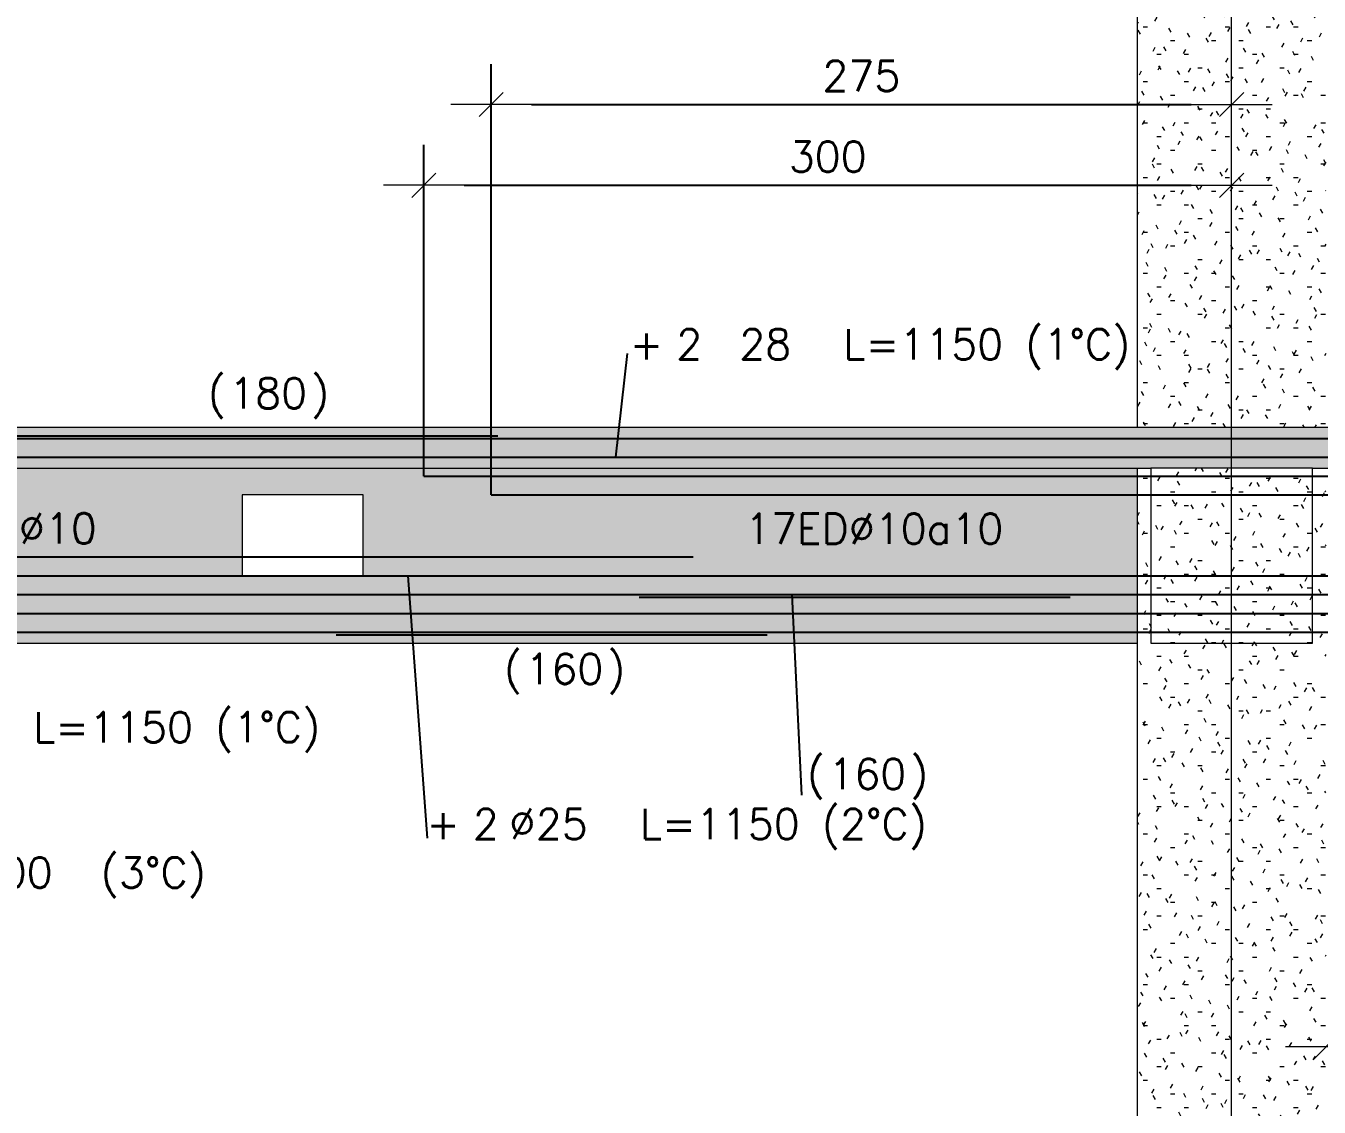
# Model space of a CAD drawing. Extents: x -3544 to 11711, y -11366 to 8565.
# Drawn here: x 2939.1 to 3419.4, y 2766.9 to 3168.4 of the extents above; entities that cross this region are included whole.
import ezdxf
from ezdxf.enums import TextEntityAlignment as Align

# ---------------------------------------------------------------- set-up
doc = ezdxf.new("R2010")
doc.units = 0
doc.header["$LTSCALE"] = 30
doc.header["$MEASUREMENT"] = 0
doc.linetypes.add('EJE2$0$RLE-PROYECCION', pattern=[0.71438, 0.47625, -0.23813])
doc.layers.get('0').update_dxf_attribs({"linetype": 'CONTINUOUS'})
doc.layers.add('EJE2$0$RLA-ACHURADO', color=30, linetype='EJE2$0$RLE-PROYECCION', lineweight=15, transparency=0.7)
for name, color, linetype, lineweight in [('EJE2$0$RLA-CONTORNO', 30, 'CONTINUOUS', 15), ('EJE2$0$RLA-COTAS', 7, 'CONTINUOUS', 9), ('EJE2$0$RLA-EJES', 1, 'CONTINUOUS', 9)]:
    doc.layers.add(name, color=color, linetype=linetype, lineweight=lineweight)
doc.layers.add('EJE2$0$RLA-FE', color=7, linetype='CONTINUOUS')
doc.layers.add('EJE2$0$RLA-TEXTOS-FE', color=9, linetype='CONTINUOUS')
doc.styles.add('EJE2$0$RomanS', font='romans.shx', dxfattribs={"height": 11.25})
doc.dimstyles.new('EJE2$0$ING-50', dxfattribs={"dimscale": 50, "dimtxt": 0.27, "dimasz": 0.3, "dimexe": 0, "dimexo": 0, "dimgap": 0.1, "dimtad": 1, "dimdec": 1, "dimzin": 12, "dimdsep": 46, "dimtxsty": 'EJE2$0$RomanS', "dimblk": 'EJE2$0$TICK1', "dimblk1": 'EJE2$0$TICK1', "dimblk2": 'EJE2$0$TICK1', "dimcen": 0.09, "dimclrd": 2, "dimclre": 1, "dimclrt": 3, "dimadec": 0, "dimazin": 0, "dimtfac": 1, "dimtdec": 0, "dimtix": 1, "dimtmove": 2, "dimatfit": 3, "dimldrblk": 'EJE2$0$TICK1', "dimfxl": 0, "dimfxlon": 1, "dimtolj": 1, "dimtzin": 0, "dimarcsym": 0})
pattern_1 = [(0, (-1898.762, -1266.802), (20.32, 5.08), [1.676, -13.564, 1.676, -13.564, -81.28]), (0, (-1898.762, -1266.802), (20.32, 5.08), [-30.48, 1.676, -28.804, 1.676, -13.564, -35.56]), (0, (-1898.762, -1266.802), (20.32, 5.08), [-76.2, 1.676, -8.484, 1.676, -23.724]), (120, (-1891.142, -1264.262), (-14.559409, 15.057636), [1.676, -13.564, 1.676, -13.564, -81.28]), (120, (-1891.142, -1264.262), (-14.559409, 15.057636), [-30.48, 1.676, -28.804, 1.676, -13.564, -35.56]), (120, (-1891.142, -1264.262), (-14.559409, 15.057636), [-76.2, 1.676, -8.484, 1.676, -23.724]), (240, (-1888.602, -1254.102), (-5.760591, -20.137636), [1.676, -13.564, 1.676, -13.564, -81.28]), (240, (-1888.602, -1254.102), (-5.760591, -20.137636), [-30.48, 1.676, -28.804, 1.676, -13.564, -35.56]), (240, (-1888.602, -1254.102), (-5.760591, -20.137636), [-76.2, 1.676, -8.484, 1.676, -23.724])]

# ---------------------------------------------------------------- blocks, each defined once
blk = doc.blocks.new('*U246')
at = {"layer": 'EJE2$0$RLA-FE'}
for p, q in [((0, 0), (1118.21, 0)), ((1118.21, 0), (1168.21, 0)), ((1168.21, 0), (1200, 0)), ((1200, 0), (1200, 0))]:
    blk.add_line(p, q, dxfattribs=at)
at = {"layer": 'EJE2$0$RLA-FE', "color": 3, "style": 'EJE2$0$RomanS', "flags": 8}
for tag, p in [('F=', (598.99, 9.32)), ('NUM', (613.39, 9.32))]:
    blk.add_attdef(tag, text='', height=11.25, dxfattribs=at).set_placement(p, align=Align.RIGHT)
at = {"layer": 'EJE2$0$RLA-FE', "color": 3, "style": 'EJE2$0$RomanS'}
for tag, p, flags in [('PHI', (617.29, 9.54), 14), ('DIAM', (627.15, 9.32), 12), ('MINUS', (649.16, 9.32), 13), ('MARK', (662.56, 9.32), 13), ('TEXTO_FE1', (665.86, 9.32), 8), ('TEXTO_FE2', (733.38, 9.34), 8), ('TIPO', (598.8, -75.78), 13), ('NVECES', (584.93, -94.72), 13), ('NUMFE', (588.86, -114.48), 13), ('CAPA', (597.06, -133.6), 13), ('DESPLAZA', (278.34, -151.59), 13), ('ESPACIO', (284.39, -169.95), 13), ('CANT', (298.23, -188.75), 13)]:
    blk.add_attdef(tag, p, '', height=11.25, dxfattribs=dict(at, flags=flags))
blk = doc.blocks.new('*U242')
at = {"layer": 'EJE2$0$RLA-FE'}
blk.add_line((0, 0), (1068.21, 0), dxfattribs=at)
at = {"layer": 'EJE2$0$RLA-FE', "color": 3, "style": 'EJE2$0$RomanS', "flags": 8}
for tag, p in [('F=', (546.1, 9.32)), ('NUM', (560.51, 9.32))]:
    blk.add_attdef(tag, text='', height=11.25, dxfattribs=at).set_placement(p, align=Align.RIGHT)
at = {"layer": 'EJE2$0$RLA-FE', "color": 3, "style": 'EJE2$0$RomanS'}
for tag, p, flags in [('PHI', (564.41, 9.54), 14), ('DIAM', (574.26, 9.32), 12), ('MINUS', (596.28, 9.32), 13), ('MARK', (609.68, 9.32), 13), ('TEXTO_FE1', (612.98, 9.32), 8), ('TEXTO_FE2', (680.5, 9.34), 8), ('TIPO', (573.8, -75.78), 13), ('NVECES', (559.93, -94.72), 13), ('NUMFE', (563.86, -114.48), 13), ('CAPA', (572.06, -133.6), 13), ('DESPLAZA', (278.34, -151.59), 13), ('ESPACIO', (284.39, -169.95), 13), ('CANT', (298.23, -188.75), 13)]:
    blk.add_attdef(tag, p, '', height=11.25, dxfattribs=dict(at, flags=flags))
blk = doc.blocks.new('*U37')
at = {"layer": 'EJE2$0$RLA-FE', "color": 6}
blk.add_line((0, 1), (180, 1), dxfattribs=at)
at = {"layer": 'EJE2$0$RLA-FE', "color": 3, "style": 'EJE2$0$RomanS', "flags": 8}
for tag, p in [('(', (75.66, 11.14)), (')', (113.99, 11.14)), ('EMP', (94.68, 11.14))]:
    blk.add_attdef(tag, text='', height=11.25, dxfattribs=at).set_placement(p, align=Align.CENTER)
blk = doc.blocks.new('*U241')
at = {"layer": 'EJE2$0$RLA-FE'}
blk.add_line((0, 0), (1068.21, 0), dxfattribs=at)
at = {"layer": 'EJE2$0$RLA-FE', "color": 3, "style": 'EJE2$0$RomanS', "flags": 8}
for tag, p in [('F=', (421.48, 36.32)), ('NUM', (435.89, 36.32))]:
    blk.add_attdef(tag, text='', height=11.25, dxfattribs=at).set_placement(p, align=Align.RIGHT)
at = {"layer": 'EJE2$0$RLA-FE', "color": 3, "style": 'EJE2$0$RomanS'}
for tag, p, flags in [('PHI', (439.78, 36.54), 14), ('DIAM', (449.64, 36.32), 12), ('MINUS', (471.66, 36.32), 13), ('MARK', (485.05, 36.32), 13), ('TEXTO_FE1', (488.35, 36.32), 8), ('TEXTO_FE2', (555.87, 36.34), 8), ('TIPO', (573.8, -75.78), 13), ('NVECES', (559.93, -94.72), 13), ('NUMFE', (563.86, -114.48), 13), ('CAPA', (572.06, -133.6), 13), ('DESPLAZA', (278.34, -151.59), 13), ('ESPACIO', (284.39, -169.95), 13), ('CANT', (298.23, -188.75), 13)]:
    blk.add_attdef(tag, p, '', height=11.25, dxfattribs=dict(at, flags=flags))
blk = doc.blocks.new('*U243')
at = {"layer": 'EJE2$0$RLA-FE'}
for q in [(0, 0), (518.21, 0)]:
    blk.add_line((0, 0), q, dxfattribs=at)
at = {"layer": 'EJE2$0$RLA-FE', "color": 3, "style": 'EJE2$0$RomanS', "flags": 8}
for tag, p in [('F=', (386.59, 66.32)), ('NUM', (401, 66.32))]:
    blk.add_attdef(tag, text='', height=11.25, dxfattribs=at).set_placement(p, align=Align.RIGHT)
at = {"layer": 'EJE2$0$RLA-FE', "color": 3, "style": 'EJE2$0$RomanS'}
for tag, p, flags in [('PHI', (404.9, 66.54), 14), ('DIAM', (414.75, 66.32), 12), ('MINUS', (436.77, 66.32), 13), ('MARK', (450.16, 66.32), 13), ('TEXTO_FE1', (453.46, 66.32), 8), ('TEXTO_FE2', (520.98, 66.34), 8), ('TIPO', (298.8, -75.78), 13), ('NVECES', (284.93, -94.72), 13), ('NUMFE', (288.86, -114.48), 13), ('CAPA', (297.06, -133.6), 13), ('DESPLAZA', (278.34, -151.59), 13), ('ESPACIO', (284.39, -169.95), 13), ('CANT', (298.23, -188.75), 13)]:
    blk.add_attdef(tag, p, '', height=11.25, dxfattribs=dict(at, flags=flags))
blk = doc.blocks.new('EJE2$0$TICK1')
for points in [[(-1, 0), (1, 0)], [(-0.3, -0.3), (0.3, 0.3)]]:
    blk.add_lwpolyline(points)
blk = doc.blocks.new('*D127')
at = {"layer": 'EJE2$0$RLA-COTAS', "color": 2, "lineweight": -2, "transparency": 16777216}
blk.add_line((320.48, 877), (590.48, 877), dxfattribs=at)
at = {"layer": 'EJE2$0$RLA-COTAS', "color": 2, "lineweight": -2, "transparency": 16777216, "xscale": 15, "yscale": 15, "zscale": 15, "rotation": 180}
blk.add_blockref('EJE2$0$TICK1', (305.48, 877), dxfattribs=at)
at = {"layer": 'EJE2$0$RLA-COTAS', "color": 2, "lineweight": -2, "transparency": 16777216, "xscale": 15, "yscale": 15, "zscale": 15}
blk.add_blockref('EJE2$0$TICK1', (605.48, 877), dxfattribs=at)
at = {"layer": 'EJE2$0$RLA-COTAS', "color": 3, "transparency": 16777216, "insert": (455.48, 887.63), "char_height": 11.25, "attachment_point": 5, "style": 'EJE2$0$RomanS'}
blk.add_mtext('\\A1;300', dxfattribs=at)
blk = doc.blocks.new('*U244')
at = {"layer": 'EJE2$0$RLA-FE'}
for q in [(0, 0), (468.21, 0)]:
    blk.add_line((0, 0), q, dxfattribs=at)
at = {"layer": 'EJE2$0$RLA-FE', "color": 3, "style": 'EJE2$0$RomanS', "flags": 8}
for tag, p in [('F=', (351.88, 96.32)), ('NUM', (366.29, 96.32))]:
    blk.add_attdef(tag, text='', height=11.25, dxfattribs=at).set_placement(p, align=Align.RIGHT)
at = {"layer": 'EJE2$0$RLA-FE', "color": 3, "style": 'EJE2$0$RomanS'}
for tag, p, flags in [('PHI', (370.18, 96.54), 14), ('DIAM', (380.04, 96.32), 12), ('MINUS', (402.06, 96.32), 13), ('MARK', (415.45, 96.32), 13), ('TEXTO_FE1', (418.75, 96.32), 8), ('TEXTO_FE2', (486.27, 96.34), 8), ('TIPO', (273.8, -75.78), 13), ('NVECES', (259.93, -94.72), 13), ('NUMFE', (263.86, -114.48), 13), ('CAPA', (272.06, -133.6), 13), ('DESPLAZA', (278.34, -151.59), 13), ('ESPACIO', (284.39, -169.95), 13), ('CANT', (298.23, -188.75), 13)]:
    blk.add_attdef(tag, p, '', height=11.25, dxfattribs=dict(at, flags=flags))
blk = doc.blocks.new('*D123')
at = {"layer": 'EJE2$0$RLA-COTAS', "color": 2, "lineweight": -2, "transparency": 16777216}
blk.add_line((345.48, 907), (590.48, 907), dxfattribs=at)
at = {"layer": 'EJE2$0$RLA-COTAS', "color": 2, "lineweight": -2, "transparency": 16777216, "xscale": 15, "yscale": 15, "zscale": 15, "rotation": 180}
blk.add_blockref('EJE2$0$TICK1', (330.48, 907), dxfattribs=at)
at = {"layer": 'EJE2$0$RLA-COTAS', "color": 2, "lineweight": -2, "transparency": 16777216, "xscale": 15, "yscale": 15, "zscale": 15}
blk.add_blockref('EJE2$0$TICK1', (605.48, 907), dxfattribs=at)
at = {"layer": 'EJE2$0$RLA-COTAS', "color": 3, "transparency": 16777216, "insert": (467.98, 917.63), "char_height": 11.25, "attachment_point": 5, "style": 'EJE2$0$RomanS'}
blk.add_mtext('\\A1;275', dxfattribs=at)
blk = doc.blocks.new('*U258')
at = {"layer": 'EJE2$0$RLA-FE'}
for p, q in [((0, 0), (1068.21, 0)), ((1068.21, 0), (1118.21, 0)), ((1118.21, 0), (1150, 0)), ((1150, 0), (1150, 0))]:
    blk.add_line(p, q, dxfattribs=at)
at = {"layer": 'EJE2$0$RLA-FE', "color": 3, "style": 'EJE2$0$RomanS', "flags": 8}
for tag, p in [('F=', (368.78, -19.89)), ('NUM', (383.19, -19.89))]:
    blk.add_attdef(tag, text='', height=11.25, dxfattribs=at).set_placement(p, align=Align.RIGHT)
at = {"layer": 'EJE2$0$RLA-FE', "color": 3, "style": 'EJE2$0$RomanS'}
for tag, p, flags in [('PHI', (387.09, -19.68), 12), ('DIAM', (396.94, -19.89), 12), ('MINUS', (418.96, -19.89), 13), ('MARK', (432.35, -19.89), 13), ('TEXTO_FE1', (435.65, -19.89), 8), ('TEXTO_FE2', (503.18, -19.88), 8), ('TIPO', (573.8, -57.92), 13), ('NVECES', (559.93, -76.86), 13), ('NUMFE', (563.86, -96.62), 13), ('CAPA', (572.06, -115.74), 13), ('DESPLAZA', (277.18, -134.17), 13), ('ESPACIO', (283.22, -152.53), 13), ('CANT', (297.06, -171.33), 13)]:
    blk.add_attdef(tag, p, '', height=11.25, dxfattribs=dict(at, flags=flags))
blk = doc.blocks.new('*U261')
at = {"layer": 'EJE2$0$RLA-FE'}
for q in [(0, 0), (1068.21, 0)]:
    blk.add_line((0, 0), q, dxfattribs=at)
at = {"layer": 'EJE2$0$RLA-FE', "color": 3, "style": 'EJE2$0$RomanS', "flags": 8}
for tag, p in [('F=', (390.43, -19.89)), ('NUM', (404.84, -19.89))]:
    blk.add_attdef(tag, text='', height=11.25, dxfattribs=at).set_placement(p, align=Align.RIGHT)
at = {"layer": 'EJE2$0$RLA-FE', "color": 3, "style": 'EJE2$0$RomanS'}
for tag, p, flags in [('PHI', (408.74, -19.68), 12), ('DIAM', (418.59, -19.89), 12), ('MINUS', (440.61, -19.89), 13), ('MARK', (454, -19.89), 13), ('TEXTO_FE1', (457.3, -19.89), 8), ('TEXTO_FE2', (524.83, -19.88), 8), ('TIPO', (573.8, -57.92), 13), ('NVECES', (559.93, -76.86), 13), ('NUMFE', (563.86, -96.62), 13), ('CAPA', (572.06, -115.74), 13), ('DESPLAZA', (277.18, -134.17), 13), ('ESPACIO', (283.22, -152.53), 13), ('CANT', (297.06, -171.33), 13)]:
    blk.add_attdef(tag, p, '', height=11.25, dxfattribs=dict(at, flags=flags))
blk = doc.blocks.new('*U58')
at = {"layer": 'EJE2$0$RLA-FE', "color": 6}
blk.add_line((0, -1), (160, -1), dxfattribs=at)
at = {"layer": 'EJE2$0$RLA-FE', "color": 3, "style": 'EJE2$0$RomanS', "flags": 8}
for tag, p in [('(', (65.66, -19.26)), ('EMP', (84.68, -19.26)), (')', (103.99, -19.26))]:
    blk.add_attdef(tag, text='', height=11.25, dxfattribs=at).set_placement(p, align=Align.CENTER)
blk = doc.blocks.new('*U260')
at = {"layer": 'EJE2$0$RLA-FE'}
blk.add_line((0, 0), (1068.21, 0), dxfattribs=at)
at = {"layer": 'EJE2$0$RLA-FE', "color": 3, "style": 'EJE2$0$RomanS', "flags": 8}
for tag, p in [('F=', (420.6, -47.89)), ('NUM', (435.01, -47.89))]:
    blk.add_attdef(tag, text='', height=11.25, dxfattribs=at).set_placement(p, align=Align.RIGHT)
at = {"layer": 'EJE2$0$RLA-FE', "color": 3, "style": 'EJE2$0$RomanS'}
for tag, p, flags in [('PHI', (438.91, -47.68), 12), ('DIAM', (448.76, -47.89), 12), ('MINUS', (470.78, -47.89), 13), ('MARK', (484.17, -47.89), 13), ('TEXTO_FE1', (487.47, -47.89), 8), ('TEXTO_FE2', (555, -47.88), 8), ('TIPO', (573.8, -57.92), 13), ('NVECES', (559.93, -76.86), 13), ('NUMFE', (563.86, -96.62), 13), ('CAPA', (572.06, -115.74), 13), ('DESPLAZA', (277.18, -134.17), 13), ('ESPACIO', (283.22, -152.53), 13), ('CANT', (297.06, -171.33), 13)]:
    blk.add_attdef(tag, p, '', height=11.25, dxfattribs=dict(at, flags=flags))
blk = doc.blocks.new('*U70')
at = {"layer": 'EJE2$0$RLA-FE'}
for p, q in [((0, 0), (1118.21, 0)), ((1118.21, 0), (1168.21, 0)), ((1168.21, 0), (1200, 0)), ((1200, 0), (1200, 0))]:
    blk.add_line(p, q, dxfattribs=at)
at = {"layer": 'EJE2$0$RLA-FE', "color": 3, "style": 'EJE2$0$RomanS'}
for tag, p, flags in [('TIPO', (598.8, -57.92), 13), ('PHI', (526.74, -72.68), 12), ('DIAM', (536.6, -72.89), 12), ('MINUS', (558.62, -72.89), 13), ('MARK', (572.01, -72.89), 13), ('TEXTO_FE1', (575.31, -72.89), 8), ('TEXTO_FE2', (642.83, -72.88), 8), ('NVECES', (584.93, -76.86), 13), ('NUMFE', (588.86, -96.62), 13), ('CAPA', (597.06, -115.74), 13), ('DESPLAZA', (277.18, -134.17), 13), ('ESPACIO', (283.22, -152.53), 13), ('CANT', (297.06, -171.33), 13)]:
    blk.add_attdef(tag, p, '', height=11.25, dxfattribs=dict(at, flags=flags))
at = {"layer": 'EJE2$0$RLA-FE', "color": 3, "style": 'EJE2$0$RomanS', "flags": 8}
for tag, p in [('F=', (508.44, -72.89)), ('NUM', (522.85, -72.89))]:
    blk.add_attdef(tag, text='', height=11.25, dxfattribs=at).set_placement(p, align=Align.RIGHT)
blk = doc.blocks.new('*U262')
at = {"layer": 'EJE2$0$RLA-FE'}
for q in [(0, 0), (1068.21, 0)]:
    blk.add_line((0, 0), q, dxfattribs=at)
at = {"layer": 'EJE2$0$RLA-FE', "color": 3, "style": 'EJE2$0$RomanS'}
for tag, p, flags in [('TIPO', (573.8, -57.92), 13), ('PHI', (463.24, -72.68), 12), ('DIAM', (473.1, -72.89), 12), ('MINUS', (495.12, -72.89), 13), ('MARK', (508.51, -72.89), 13), ('TEXTO_FE1', (511.81, -72.89), 8), ('TEXTO_FE2', (579.33, -72.88), 8), ('NVECES', (559.93, -76.86), 13), ('NUMFE', (563.86, -96.62), 13), ('CAPA', (572.06, -115.74), 13), ('DESPLAZA', (277.18, -134.17), 13), ('ESPACIO', (283.22, -152.53), 13), ('CANT', (297.06, -171.33), 13)]:
    blk.add_attdef(tag, p, '', height=11.25, dxfattribs=dict(at, flags=flags))
at = {"layer": 'EJE2$0$RLA-FE', "color": 3, "style": 'EJE2$0$RomanS', "flags": 8}
for tag, p in [('F=', (444.94, -72.89)), ('NUM', (459.35, -72.89))]:
    blk.add_attdef(tag, text='', height=11.25, dxfattribs=at).set_placement(p, align=Align.RIGHT)
blk = doc.blocks.new('*U69')
at = {"layer": 'EJE2$0$RLA-FE', "color": 6}
blk.add_line((0, -1), (160, -1), dxfattribs=at)
at = {"layer": 'EJE2$0$RLA-FE', "color": 3, "style": 'EJE2$0$RomanS', "flags": 8}
for tag, p in [('(', (65.66, -72.26)), ('EMP', (84.68, -72.26)), (')', (103.99, -72.26))]:
    blk.add_attdef(tag, text='', height=11.25, dxfattribs=at).set_placement(p, align=Align.CENTER)
blk = doc.blocks.new('*U76')
at = {"layer": 'EJE2$0$RLA-FE'}
blk.add_line((0, 0), (1068.21, 0), dxfattribs=at)
at = {"layer": 'EJE2$0$RLA-FE', "color": 3, "style": 'EJE2$0$RomanS'}
for tag, p, flags in [('TIPO', (573.8, -57.92), 13), ('NVECES', (559.93, -76.86), 13), ('PHI', (501.74, -97.68), 12), ('NUMFE', (563.86, -96.62), 13), ('DIAM', (511.6, -97.89), 12), ('MINUS', (533.62, -97.89), 13), ('MARK', (547.01, -97.89), 13), ('TEXTO_FE1', (550.31, -97.89), 8), ('TEXTO_FE2', (617.83, -97.88), 8), ('CAPA', (572.06, -115.74), 13), ('DESPLAZA', (277.18, -134.17), 13), ('ESPACIO', (283.22, -152.53), 13), ('CANT', (297.06, -171.33), 13)]:
    blk.add_attdef(tag, p, '', height=11.25, dxfattribs=dict(at, flags=flags))
at = {"layer": 'EJE2$0$RLA-FE', "color": 3, "style": 'EJE2$0$RomanS', "flags": 8}
for tag, p in [('F=', (483.44, -97.89)), ('NUM', (497.85, -97.89))]:
    blk.add_attdef(tag, text='', height=11.25, dxfattribs=at).set_placement(p, align=Align.RIGHT)
blk = doc.blocks.new('*U259')
at = {"layer": 'EJE2$0$RLA-FE'}
for p, q in [((0, 0), (518.21, 0)), ((518.21, 0), (568.21, 0)), ((568.21, 0), (600, 0)), ((600, 0), (600, 0))]:
    blk.add_line(p, q, dxfattribs=at)
at = {"layer": 'EJE2$0$RLA-FE', "color": 3, "style": 'EJE2$0$RomanS'}
for tag, p, flags in [('TIPO', (298.8, -57.92), 13), ('NVECES', (284.93, -76.86), 13), ('NUMFE', (288.86, -96.62), 13), ('CAPA', (297.06, -115.74), 13), ('PHI', (263.94, -122.68), 12), ('DIAM', (273.8, -122.89), 12), ('MINUS', (295.81, -122.89), 13), ('MARK', (309.21, -122.89), 13), ('TEXTO_FE1', (312.51, -122.89), 8), ('TEXTO_FE2', (380.03, -122.88), 8), ('DESPLAZA', (277.18, -134.17), 13), ('ESPACIO', (283.22, -152.53), 13), ('CANT', (297.06, -171.33), 13)]:
    blk.add_attdef(tag, p, '', height=11.25, dxfattribs=dict(at, flags=flags))
at = {"layer": 'EJE2$0$RLA-FE', "color": 3, "style": 'EJE2$0$RomanS', "flags": 8}
for tag, p in [('F=', (245.64, -122.89)), ('NUM', (260.04, -122.89))]:
    blk.add_attdef(tag, text='', height=11.25, dxfattribs=at).set_placement(p, align=Align.RIGHT)
blk = doc.blocks.new('*D133')
at = {"layer": 'EJE2$0$RLA-COTAS', "color": 2, "lineweight": -2, "transparency": 16777216}
blk.add_line((790.48, 557), (655.48, 557), dxfattribs=at)
at = {"layer": 'EJE2$0$RLA-COTAS', "color": 2, "lineweight": -2, "transparency": 16777216, "xscale": 15, "yscale": 15, "zscale": 15, "rotation": 180}
blk.add_blockref('EJE2$0$TICK1', (640.48, 557), dxfattribs=at)
at = {"layer": 'EJE2$0$RLA-COTAS', "color": 2, "lineweight": -2, "transparency": 16777216, "xscale": 15, "yscale": 15, "zscale": 15}
blk.add_blockref('EJE2$0$TICK1', (805.48, 557), dxfattribs=at)
at = {"layer": 'EJE2$0$RLA-COTAS', "color": 3, "transparency": 16777216, "insert": (722.98, 567.62), "char_height": 11.25, "attachment_point": 5, "style": 'EJE2$0$RomanS'}
blk.add_mtext('\\A1;165', dxfattribs=at)
blk = doc.blocks.new('EJE2')
at = {"layer": 'EJE2$0$RLA-ACHURADO'}
h = blk.add_hatch(dxfattribs=at)
h.set_pattern_fill('FP_1', color=256, style=0, pattern_type=2)
h.set_pattern_definition(pattern_1)
h.paths.add_polyline_path([(635.48, 787), (640.48, 787), (640.48, 1173), (635.48, 1173), (635.48, 1108), (575.48, 1108), (575.48, 1173), (570.48, 1173), (570.48, 787), (575.48, 787)], flags=0)
h = blk.add_hatch(dxfattribs=at)
h.set_pattern_fill('FP_1', color=256, style=0, pattern_type=2)
h.set_pattern_definition(pattern_1)
h.paths.add_polyline_path([(-30.16, 772), (2135.48, 772), (2135.48, 787), (-1734.52, 787), (-1734.52, 772), (-726.61, 772)], flags=0)
h.paths.add_polyline_path([(-2429.52, 772), (-2054.52, 772), (-2054.52, 787), (-2429.52, 787)], flags=0)
h = blk.add_hatch(dxfattribs=at)
h.set_pattern_fill('FP_1', color=256, style=0, pattern_type=2)
h.set_pattern_definition([(0, (101.238, -1675.1674), (20.32, 5.08), [1.676, -13.564, 1.676, -13.564, -81.28]), (0, (101.238, -1675.1674), (20.32, 5.08), [-30.48, 1.676, -28.804, 1.676, -13.564, -35.56]), (0, (101.238, -1675.1674), (20.32, 5.08), [-76.2, 1.676, -8.484, 1.676, -23.724]), (120, (108.858, -1672.6274), (-14.559409, 15.057636), [1.676, -13.564, 1.676, -13.564, -81.28]), (120, (108.858, -1672.6274), (-14.559409, 15.057636), [-30.48, 1.676, -28.804, 1.676, -13.564, -35.56]), (120, (108.858, -1672.6274), (-14.559409, 15.057636), [-76.2, 1.676, -8.484, 1.676, -23.724]), (240, (111.398, -1662.4674), (-5.760591, -20.137636), [1.676, -13.564, 1.676, -13.564, -81.28]), (240, (111.398, -1662.4674), (-5.760591, -20.137636), [-30.48, 1.676, -28.804, 1.676, -13.564, -35.56]), (240, (111.398, -1662.4674), (-5.760591, -20.137636), [-76.2, 1.676, -8.484, 1.676, -23.724])])
h.paths.add_polyline_path([(237.98, 762), (282.98, 762), (282.98, 732), (237.98, 732)])
h.paths.add_polyline_path([(570.48, 707), (570.48, 772), (-359.52, 772), (-359.52, 707)])
h.paths.add_polyline_path([(-27.02, 762), (-27.02, 732), (-72.02, 732), (-72.02, 762)])
h = blk.add_hatch(dxfattribs=at)
h.set_pattern_fill('FP_1', color=256, style=0, pattern_type=2)
h.set_pattern_definition(pattern_1)
h.paths.add_polyline_path([(635.48, 391), (640.48, 391), (640.48, 772), (635.48, 772), (635.48, 707), (575.48, 707), (575.48, 772), (570.48, 772), (570.48, 391), (575.48, 391)], flags=0)
h = blk.add_hatch(dxfattribs=at)
h.set_pattern_fill('FP_1', color=256, style=0, pattern_type=2)
h.set_pattern_definition(pattern_1)
h.paths.add_polyline_path([(635.48, 707), (635.48, 772), (575.48, 772), (575.48, 707)], flags=0)
at = {"layer": 'EJE2$0$RLA-CONTORNO'}
for p, q in [((570.48, 787), (570.48, 1173)), ((2720.48, 787), (-1734.52, 787)), ((135.48, 772), (575.48, 772)), ((570.48, 391), (570.48, 772)), ((575.48, 772), (575.48, 707)), ((635.48, 772), (575.49, 772)), ((635.48, 772), (1075.48, 772)), ((635.48, 707), (635.48, 772)), ((135.48, 707), (570.48, 707)), ((575.48, 707), (635.48, 707))]:
    blk.add_line(p, q, dxfattribs=at)
blk.add_lwpolyline([(237.98, 732), (282.98, 732), (282.98, 762), (237.98, 762)], close=True, dxfattribs=at)
at = {"layer": 'EJE2$0$RLA-EJES'}
blk.add_line((605.48, -598.79), (605.48, 1460.5), dxfattribs=at)
at = {"layer": 'EJE2$0$RLA-FE', "color": 1}
for p, q in [((330.48, 762), (330.48, 922)), ((305.48, 769), (305.48, 892))]:
    blk.add_line(p, q, dxfattribs=at)
at = {"layer": 'EJE2$0$RLA-FE', "color": 2}
for p, q in [((381, 814.5), (376.61, 776)), ((306.83, 634.57), (299.69, 732)), ((445.81, 650.47), (442.24, 725))]:
    blk.add_line(p, q, dxfattribs=at)
at = {"layer": 'EJE2$0$RLA-FE'}
for name, p in [('*U244', (330.48, 762)), ('*U243', (305.48, 769)), ('*U246', (-867.02, 783)), ('*U242', (152.98, 783)), ('*U70', (-654.52, 725)), ('*U262', (385.48, 725)), ('*U258', (-717.02, 711)), ('*U261', (272.98, 711))]:
    blk.add_blockref(name, p, dxfattribs=at)
ref = blk.add_blockref('*U241', (-27.02, 776), dxfattribs=at)
ref.add_attrib('DIAM', '28', (422.62, 812.32), dxfattribs={"color": 3, "height": 11.25, "style": 'EJE2$0$RomanS'})
ref.add_attrib('NUM', '2', dxfattribs={"color": 3, "height": 11.25, "style": 'EJE2$0$RomanS'}).set_placement((408.87, 812.32), align=Align.RIGHT)
ref.add_attrib('TEXTO_FE1', 'L=1150', (461.33, 812.32), dxfattribs={"color": 3, "height": 11.25, "style": 'EJE2$0$RomanS'})
ref.add_attrib('TEXTO_FE2', '(1°C)', (528.85, 812.34), dxfattribs={"color": 3, "height": 11.25, "style": 'EJE2$0$RomanS'})
ref.add_attrib('F=', '+', dxfattribs={"color": 3, "height": 11.25, "style": 'EJE2$0$RomanS'}).set_placement((394.46, 812.32), align=Align.RIGHT)
ref = blk.add_blockref('*U37', (152.98, 783), dxfattribs=at)
ref.add_attrib('EMP', '180', dxfattribs={"color": 3, "height": 11.25, "style": 'EJE2$0$RomanS'}).set_placement((247.66, 794.14), align=Align.CENTER)
ref.add_attrib('(', '(', dxfattribs={"color": 3, "height": 11.25, "style": 'EJE2$0$RomanS'}).set_placement((228.64, 794.14), align=Align.CENTER)
ref.add_attrib(')', ')', dxfattribs={"color": 3, "height": 11.25, "style": 'EJE2$0$RomanS'}).set_placement((266.98, 794.14), align=Align.CENTER)
ref = blk.add_blockref('*U259', (-194.52, 739), dxfattribs=at)
ref.add_attrib('TEXTO_FE1', 'L=600', (117.99, 616.11), dxfattribs={"color": 3, "height": 11.25, "style": 'EJE2$0$RomanS'})
ref.add_attrib('TEXTO_FE2', '(3°C)', (185.51, 616.12), dxfattribs={"color": 3, "height": 11.25, "style": 'EJE2$0$RomanS'})
ref = blk.add_blockref('*U76', (-164.52, 732), dxfattribs=at)
ref.add_attrib('DIAM', '25', (347.08, 634.11), dxfattribs={"color": 3, "height": 11.25, "style": 'EJE2$0$RomanS'})
ref.add_attrib('NUM', '2', dxfattribs={"color": 3, "height": 11.25, "style": 'EJE2$0$RomanS'}).set_placement((333.33, 634.11), align=Align.RIGHT)
ref.add_attrib('TEXTO_FE1', 'L=1150', (385.79, 634.11), dxfattribs={"color": 3, "height": 11.25, "style": 'EJE2$0$RomanS'})
ref.add_attrib('TEXTO_FE2', '(2°C)', (453.31, 634.12), dxfattribs={"color": 3, "height": 11.25, "style": 'EJE2$0$RomanS'})
ref.add_attrib('PHI', '%%C', (337.23, 634.32), dxfattribs={"color": 3, "height": 11.25, "style": 'EJE2$0$RomanS'})
ref.add_attrib('F=', '+', dxfattribs={"color": 3, "height": 11.25, "style": 'EJE2$0$RomanS'}).set_placement((318.92, 634.11), align=Align.RIGHT)
ref = blk.add_blockref('*U69', (385.48, 725), dxfattribs=at)
ref.add_attrib('EMP', '160', dxfattribs={"color": 3, "height": 11.25, "style": 'EJE2$0$RomanS'}).set_placement((470.16, 652.74), align=Align.CENTER)
ref.add_attrib('(', '(', dxfattribs={"color": 3, "height": 11.25, "style": 'EJE2$0$RomanS'}).set_placement((451.14, 652.74), align=Align.CENTER)
ref.add_attrib(')', ')', dxfattribs={"color": 3, "height": 11.25, "style": 'EJE2$0$RomanS'}).set_placement((489.48, 652.74), align=Align.CENTER)
ref = blk.add_blockref('*U260', (-327.02, 718), dxfattribs=at)
ref.add_attrib('TEXTO_FE1', 'L=1150', (160.45, 670.11), dxfattribs={"color": 3, "height": 11.25, "style": 'EJE2$0$RomanS'})
ref.add_attrib('TEXTO_FE2', '(1°C)', (227.98, 670.12), dxfattribs={"color": 3, "height": 11.25, "style": 'EJE2$0$RomanS'})
ref = blk.add_blockref('*U58', (272.98, 711), dxfattribs=at)
ref.add_attrib('EMP', '160', dxfattribs={"color": 3, "height": 11.25, "style": 'EJE2$0$RomanS'}).set_placement((357.66, 691.74), align=Align.CENTER)
ref.add_attrib('(', '(', dxfattribs={"color": 3, "height": 11.25, "style": 'EJE2$0$RomanS'}).set_placement((338.64, 691.74), align=Align.CENTER)
ref.add_attrib(')', ')', dxfattribs={"color": 3, "height": 11.25, "style": 'EJE2$0$RomanS'}).set_placement((376.98, 691.74), align=Align.CENTER)
at = {"layer": 'EJE2$0$RLA-TEXTOS-FE', "color": 9, "style": 'EJE2$0$RomanS'}
for s, p in [('L:3+3%%C10', (147.15, 743.95)), ('17ED%%C10a10', (472.72, 743.8))]:
    blk.add_text(s, height=11.25, dxfattribs=at).set_placement(p, align=Align.CENTER)
at = {"layer": 'EJE2$0$RLA-COTAS'}
for p1, p2, distance, picture, middle in [((330.48, 762), (605.48, 762), 145, '*D123', (467.98, 917.63)), ((305.48, 769), (605.48, 769), 108, '*D127', (455.48, 887.63)), ((805.48, 739), (640.48, 739), 182, '*D133', (722.98, 567.62))]:
    dim = blk.add_aligned_dim(p1=p1, p2=p2, distance=distance, dimstyle='EJE2$0$ING-50', dxfattribs=at)
    dim.commit()
    dim.dimension.update_dxf_attribs({"geometry": picture, "text_midpoint": middle})

msp = doc.modelspace()

# ---------------------------------------------------------------- block references
msp.add_blockref('EJE2', (2781.39, 2232.23))

doc.saveas('drawing.dxf')
